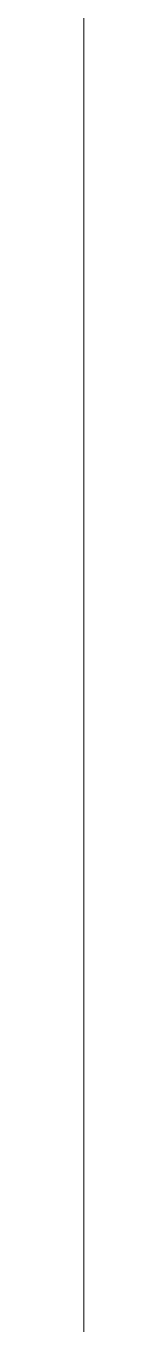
# Model space of a CAD drawing. Header units: millimetres. Extents: x 26027 to 581921, y 7230 to 233891.
# Drawn here: x 527328.40848 to 527328.40848, y 174474.99644 to 174475.00187 of the extents above; entities that cross this region are included whole.
import ezdxf

# ---------------------------------------------------------------- set-up
doc = ezdxf.new("R2010")
doc.units = ezdxf.units.MM
doc.header["$LTSCALE"] = 5
doc.layers.add('LOADING', color=163, linetype='Continuous', lineweight=5)
doc.layers.add('Medical Equipment and Furniture', color=163, linetype='Continuous', lineweight=0)

# ---------------------------------------------------------------- blocks, each defined once
blk = doc.blocks.new('GF21008-P')
at = {"layer": 'LOADING'}
for p, q in [((-0.7708786124, 0), (0.7906216453, 0)), ((0.721657538, -0.0000000001), (0.721657538, -0.0000000001)), ((0.721657538, -0.0000000001), (0.721657538, -0.0000000001)), ((0.721657538, -0.0000000001), (0.721657538, 0)), ((0.721657538, -0.0000000001), (0.721657538, 0)), ((0.721657538, -0.0000000001), (0.721657538, 0)), ((0.721657538, -0.0000000001), (0.721657538, 0)), ((0.721657538, -0.0000000001), (0.721657538, 0)), ((0.721657538, -0.0000000001), (0.721657538, 0)), ((0.721657538, -0.0000000001), (0.721657538, 0)), ((0.721657538, -0.0000000001), (0.721657538, 0)), ((0.721657538, -0.0000000001), (0.721657538, 0)), ((0.721657538, -0.0000000001), (0.721657538, 0)), ((0.721657538, -0.0000000001), (0.721657538, 0)), ((0.721657538, -0.0000000001), (0.721657538, 0)), ((0.721657538, -0.0000000001), (0.721657538, 0)), ((0.721657538, -0.0000000001), (0.721657538, 0)), ((0.721657538, -0.0000000001), (0.721657538, 0)), ((0.721657538, -0.0000000001), (0.721657538, 0)), ((0.721657538, -0.0000000001), (0.721657538, 0)), ((0.721657538, -0.0000000001), (0.721657538, 0)), ((0.721657538, -0.0000000001), (0.721657538, 0)), ((0.721657538, -0.0000000001), (0.721657538, 0)), ((0.721657538, -0.0000000001), (0.721657538, 0)), ((0.721657538, -0.0000000001), (0.721657538, -0.0000000001)), ((0.721657538, -0.0000000001), (0.721657538, -0.0000000001)), ((0.721657538, -0.0000000001), (0.721657538, -0.0000000001)), ((0.721657538, -0.0000000001), (0.721657538, -0.0000000001)), ((0.721657538, -0.0000000001), (0.721657538, -0.0000000001)), ((0.721657538, -0.0000000001), (0.721657538, -0.0000000001)), ((0.721657538, -0.0000000001), (0.721657538, -0.0000000001)), ((0.721657538, -0.0000000001), (0.721657538, -0.0000000001)), ((0.721657538, -0.0000000001), (0.721657538, -0.0000000001)), ((0.721657538, -0.0000000001), (0.721657538, -0.0000000001)), ((0.721657538, -0.0000000001), (0.721657538, -0.0000000001)), ((0.721657538, -0.0000000001), (0.721657538, -0.0000000001)), ((0.721657538, -0.0000000001), (0.721657538, -0.0000000001)), ((0.721657538, -0.0000000001), (0.721657538, -0.0000000001)), ((0.721657538, -0.0000000001), (0.721657538, -0.0000000001)), ((0.721657538, -0.0000000001), (0.721657538, -0.0000000001)), ((0.721657538, -0.0000000001), (0.721657538, -0.0000000001)), ((0.721657538, -0.0000000001), (0.721657538, -0.0000000001)), ((0.721657538, -0.0000000001), (0.721657538, -0.0000000001)), ((0.721657538, -0.0000000001), (0.721657538, -0.0000000001)), ((0.721657538, -0.0000000001), (0.721657538, -0.0000000001)), ((0.721657538, -0.0000000001), (0.721657538, -0.0000000001)), ((0.721657538, -0.0000000001), (0.721657538, -0.0000000001)), ((0.721657538, -0.0000000001), (0.721657538, -0.0000000001)), ((0.721657538, -0.0000000001), (0.721657538, -0.0000000001)), ((0.721657538, -0.0000000001), (0.721657538, -0.0000000001)), ((0.721657538, -0.0000000001), (0.721657538, -0.0000000001)), ((0.721657538, -0.0000000001), (0.721657538, -0.0000000001)), ((0.721657538, -0.0000000001), (0.721657538, -0.0000000001)), ((0.721657538, -0.0000000001), (0.721657538, -0.0000000001)), ((0.721657538, -0.0000000001), (0.721657538, -0.0000000001)), ((0.721657538, -0.0000000001), (0.721657538, -0.0000000001)), ((0.721657538, -0.0000000001), (0.721657538, -0.0000000001)), ((0.721657538, -0.0000000001), (0.721657538, -0.0000000001)), ((0.721657538, -0.0000000001), (0.721657538, -0.0000000001)), ((0.721657538, -0.0000000001), (0.721657538, -0.0000000001)), ((0.721657538, -0.0000000001), (0.721657538, -0.0000000001)), ((0.721657538, -0.0000000001), (0.721657538, -0.0000000001)), ((0.721657538, -0.0000000001), (0.721657538, -0.0000000001)), ((0.721657538, -0.0000000001), (0.721657538, -0.0000000001)), ((0.721657538, -0.0000000001), (0.721657538, -0.0000000001)), ((0.721657538, -0.0000000001), (0.721657538, -0.0000000001)), ((0.721657538, -0.0000000001), (0.721657538, -0.0000000001)), ((0.721657538, -0.0000000001), (0.721657538, -0.0000000001)), ((0.721657538, -0.0000000001), (0.721657538, -0.0000000001)), ((0.721657538, -0.0000000001), (0.721657538, -0.0000000001)), ((0.721657538, -0.0000000001), (0.721657538, -0.0000000001)), ((0.721657538, -0.0000000001), (0.721657538, -0.0000000001)), ((0.721657538, -0.0000000001), (0.721657538, -0.0000000001)), ((0.721657538, -0.0000000001), (0.721657538, -0.0000000001)), ((0.721657538, -0.0000000001), (0.721657538, -0.0000000001)), ((0.721657538, -0.0000000001), (0.721657538, -0.0000000001)), ((0.721657538, -0.0000000001), (0.721657538, -0.0000000001)), ((0.721657538, -0.0000000001), (0.721657538, -0.0000000001)), ((0.721657538, -0.0000000001), (0.721657538, -0.0000000001)), ((0.721657538, -0.0000000001), (0.721657538, -0.0000000001)), ((0.721657538, -0.0000000001), (0.721657538, -0.0000000001)), ((0.721657538, -0.0000000001), (0.721657538, -0.0000000001)), ((0.721657538, -0.0000000001), (0.721657538, -0.0000000001)), ((0.721657538, -0.0000000001), (0.721657538, -0.0000000001)), ((0.721657538, -0.0000000001), (0.721657538, -0.0000000001)), ((0.721657538, -0.0000000001), (0.721657538, -0.0000000001)), ((0.721657538, -0.0000000001), (0.721657538, -0.0000000001)), ((0.721657538, -0.0000000001), (0.721657538, -0.0000000001)), ((0.721657538, -0.0000000001), (0.721657538, -0.0000000001)), ((0.721657538, -0.0000000001), (0.721657538, -0.0000000001)), ((0.721657538, -0.0000000001), (0.721657538, -0.0000000001)), ((0.721657538, -0.0000000001), (0.721657538, -0.0000000001)), ((0.721657538, -0.0000000001), (0.721657538, -0.0000000001)), ((0.721657538, -0.0000000001), (0.721657538, -0.0000000001)), ((0.721657538, -0.0000000001), (0.721657538, -0.0000000001)), ((0.721657538, -0.0000000001), (0.721657538, -0.0000000001)), ((0.721657538, -0.0000000001), (0.721657538, -0.0000000001)), ((0.721657538, -0.0000000001), (0.721657538, -0.0000000001)), ((0.721657538, -0.0000000001), (0.721657538, -0.0000000001)), ((0.721657538, -0.0000000001), (0.721657538, -0.0000000001)), ((0.721657538, -0.0000000001), (0.721657538, -0.0000000001)), ((0.721657538, -0.0000000001), (0.721657538, -0.0000000001)), ((0.721657538, -0.0000000001), (0.721657538, -0.0000000001)), ((0.721657538, -0.0000000001), (0.721657538, -0.0000000001)), ((0.721657538, -0.0000000001), (0.721657538, -0.0000000001)), ((0.721657538, -0.0000000001), (0.721657538, -0.0000000001)), ((0.721657538, -0.0000000001), (0.721657538, -0.0000000001)), ((0.721657538, -0.0000000001), (0.721657538, -0.0000000001)), ((0.721657538, -0.0000000001), (0.721657538, -0.0000000001)), ((0.721657538, -0.0000000001), (0.721657538, -0.0000000001)), ((0.721657538, -0.0000000001), (0.721657538, -0.0000000001)), ((0.721657538, -0.0000000001), (0.721657538, -0.0000000001)), ((0.721657538, -0.0000000001), (0.721657538, -0.0000000001)), ((0.721657538, -0.0000000001), (0.721657538, -0.0000000001)), ((0.721657538, -0.0000000001), (0.721657538, -0.0000000001)), ((0.721657538, -0.0000000001), (0.721657538, -0.0000000001)), ((0.721657538, -0.0000000001), (0.721657538, -0.0000000001)), ((0.721657538, -0.0000000001), (0.721657538, -0.0000000001)), ((0.721657538, -0.0000000001), (0.721657538, -0.0000000001)), ((0.721657538, -0.0000000001), (0.721657538, -0.0000000001)), ((0.721657538, -0.0000000001), (0.721657538, -0.0000000001)), ((0.721657538, -0.0000000001), (0.721657538, -0.0000000001)), ((0.721657538, -0.0000000001), (0.721657538, -0.0000000001)), ((0.721657538, -0.0000000001), (0.721657538, -0.0000000001)), ((0.721657538, -0.0000000001), (0.721657538, -0.0000000001)), ((0.721657538, -0.0000000001), (0.721657538, -0.0000000001)), ((0.721657538, -0.0000000001), (0.721657538, -0.0000000001)), ((0.721657538, -0.0000000001), (0.721657538, -0.0000000001)), ((0.721657538, -0.0000000001), (0.721657538, -0.0000000001)), ((0.721657538, -0.0000000001), (0.721657538, -0.0000000001)), ((0.721657538, -0.0000000001), (0.721657538, -0.0000000001)), ((0.721657538, -0.0000000001), (0.721657538, -0.0000000001)), ((0.721657538, -0.0000000001), (0.721657538, -0.0000000001)), ((0.721657538, -0.0000000001), (0.721657538, -0.0000000001)), ((0.721657538, -0.0000000001), (0.721657538, -0.0000000001)), ((0.721657538, -0.0000000001), (0.721657538, -0.0000000001)), ((0.721657538, -0.0000000001), (0.721657538, -0.0000000001)), ((0.721657538, -0.0000000001), (0.721657538, -0.0000000001)), ((0.721657538, -0.0000000001), (0.721657538, -0.0000000001)), ((0.721657538, -0.0000000001), (0.721657538, -0.0000000001)), ((0.721657538, -0.0000000001), (0.721657538, -0.0000000001)), ((0.721657538, -0.0000000001), (0.721657538, -0.0000000001)), ((0.721657538, -0.0000000001), (0.721657538, -0.0000000001)), ((0.721657538, -0.0000000001), (0.721657538, -0.0000000001)), ((0.721657538, -0.0000000001), (0.721657538, -0.0000000001)), ((0.721657538, -0.0000000001), (0.721657538, -0.0000000001)), ((0.721657538, -0.0000000001), (0.721657538, -0.0000000001)), ((0.721657538, -0.0000000001), (0.721657538, -0.0000000001)), ((0.721657538, -0.0000000001), (0.721657538, -0.0000000001)), ((0.721657538, -0.0000000001), (0.721657538, -0.0000000001)), ((0.721657538, -0.0000000001), (0.721657538, -0.0000000001)), ((0.721657538, -0.0000000001), (0.721657538, -0.0000000001)), ((0.721657538, -0.0000000001), (0.721657538, -0.0000000001)), ((0.721657538, -0.0000000001), (0.721657538, -0.0000000001)), ((0.721657538, -0.0000000001), (0.721657538, -0.0000000001)), ((0.721657538, -0.0000000001), (0.721657538, -0.0000000001)), ((0.721657538, -0.0000000001), (0.721657538, -0.0000000001)), ((0.721657538, -0.0000000001), (0.721657538, -0.0000000001)), ((0.721657538, -0.0000000001), (0.721657538, -0.0000000001)), ((0.721657538, -0.0000000001), (0.721657538, -0.0000000001)), ((0.721657538, -0.0000000001), (0.721657538, -0.0000000001)), ((0.721657538, -0.0000000001), (0.721657538, -0.0000000001)), ((0.721657538, -0.0000000001), (0.721657538, -0.0000000001)), ((0.721657538, -0.0000000001), (0.721657538, -0.0000000001)), ((0.721657538, -0.0000000001), (0.721657538, -0.0000000001)), ((0.721657538, -0.0000000001), (0.721657538, -0.0000000001)), ((0.721657538, -0.0000000001), (0.721657538, -0.0000000001)), ((0.721657538, -0.0000000001), (0.721657538, -0.0000000001)), ((0.721657538, -0.0000000001), (0.721657538, -0.0000000001)), ((0.721657538, -0.0000000001), (0.721657538, -0.0000000001)), ((0.721657538, -0.0000000001), (0.721657538, -0.0000000001)), ((0.721657538, -0.0000000001), (0.721657538, -0.0000000001)), ((0.721657538, -0.0000000001), (0.721657538, -0.0000000001)), ((0.721657538, -0.0000000001), (0.721657538, -0.0000000001)), ((0.721657538, -0.0000000001), (0.721657538, -0.0000000001)), ((0.721657538, -0.0000000001), (0.721657538, -0.0000000001)), ((0.721657538, -0.0000000001), (0.721657538, -0.0000000001)), ((0.721657538, -0.0000000001), (0.721657538, -0.0000000001)), ((0.721657538, -0.0000000001), (0.721657538, -0.0000000001)), ((0.721657538, -0.0000000001), (0.721657538, -0.0000000001)), ((0.721657538, -0.0000000001), (0.721657538, -0.0000000001)), ((0.721657538, -0.0000000001), (0.721657538, -0.0000000001)), ((0.721657538, -0.0000000001), (0.721657538, -0.0000000001)), ((0.721657538, -0.0000000001), (0.721657538, -0.0000000001)), ((0.721657538, -0.0000000001), (0.721657538, -0.0000000001)), ((0.721657538, -0.0000000001), (0.721657538, -0.0000000001)), ((0.721657538, -0.0000000001), (0.721657538, -0.0000000001)), ((0.721657538, -0.0000000001), (0.721657538, -0.0000000001)), ((0.721657538, -0.0000000001), (0.721657538, -0.0000000001)), ((0.721657538, -0.0000000001), (0.721657538, -0.0000000001)), ((0.721657538, -0.0000000001), (0.721657538, -0.0000000001)), ((0.721657538, -0.0000000001), (0.721657538, -0.0000000001)), ((0.721657538, -0.0000000001), (0.721657538, -0.0000000001)), ((0.721657538, -0.0000000001), (0.721657538, -0.0000000001)), ((0.721657538, -0.0000000001), (0.721657538, -0.0000000001)), ((0.721657538, -0.0000000001), (0.721657538, -0.0000000001)), ((0.721657538, -0.0000000001), (0.721657538, -0.0000000001)), ((0.721657538, -0.0000000001), (0.721657538, -0.0000000001)), ((0.721657538, -0.0000000001), (0.721657538, -0.0000000001)), ((0.721657538, -0.0000000001), (0.721657538, -0.0000000001)), ((0.721657538, -0.0000000001), (0.721657538, -0.0000000001)), ((0.721657538, -0.0000000001), (0.721657538, -0.0000000001)), ((0.721657538, -0.0000000001), (0.721657538, -0.0000000001)), ((0.721657538, -0.0000000001), (0.721657538, -0.0000000001)), ((0.721657538, -0.0000000001), (0.721657538, -0.0000000001)), ((0.721657538, -0.0000000001), (0.721657538, -0.0000000001)), ((0.721657538, -0.0000000001), (0.721657538, -0.0000000001)), ((0.721657538, -0.0000000001), (0.721657538, -0.0000000001)), ((0.721657538, -0.0000000001), (0.721657538, -0.0000000001)), ((0.721657538, -0.0000000001), (0.721657538, -0.0000000001)), ((0.721657538, -0.0000000001), (0.721657538, -0.0000000001)), ((0.721657538, -0.0000000001), (0.721657538, -0.0000000001)), ((0.721657538, -0.0000000001), (0.721657538, -0.0000000001)), ((0.721657538, -0.0000000001), (0.721657538, -0.0000000001)), ((0.721657538, -0.0000000001), (0.721657538, -0.0000000001)), ((0.721657538, -0.0000000001), (0.721657538, -0.0000000001)), ((0.721657538, -0.0000000001), (0.721657538, -0.0000000001)), ((0.721657538, -0.0000000001), (0.721657538, -0.0000000001)), ((0.721657538, -0.0000000001), (0.721657538, -0.0000000001)), ((0.721657538, -0.0000000001), (0.721657538, -0.0000000001)), ((0.721657538, -0.0000000001), (0.721657538, -0.0000000001)), ((0.721657538, -0.0000000001), (0.721657538, -0.0000000001)), ((0.721657538, -0.0000000001), (0.721657538, -0.0000000001)), ((0.721657538, -0.0000000001), (0.721657538, -0.0000000001)), ((0.721657538, -0.0000000001), (0.721657538, -0.0000000001)), ((0.721657538, -0.0000000001), (0.721657538, -0.0000000001)), ((0.721657538, -0.0000000001), (0.721657538, -0.0000000001)), ((0.721657538, -0.0000000001), (0.721657538, -0.0000000001)), ((0.721657538, -0.0000000001), (0.721657538, -0.0000000001)), ((0.721657538, -0.0000000001), (0.721657538, -0.0000000001)), ((0.721657538, -0.0000000001), (0.721657538, -0.0000000001)), ((0.721657538, -0.0000000001), (0.721657538, -0.0000000001)), ((0.721657538, -0.0000000001), (0.721657538, -0.0000000001)), ((0.721657538, -0.0000000001), (0.721657538, -0.0000000001)), ((0.721657538, -0.0000000001), (0.721657538, -0.0000000001)), ((0.721657538, -0.0000000001), (0.721657538, -0.0000000001)), ((0.721657538, -0.0000000001), (0.721657538, -0.0000000001)), ((0.721657538, -0.0000000001), (0.721657538, -0.0000000001)), ((0.721657538, -0.0000000001), (0.721657538, -0.0000000001)), ((0.721657538, -0.0000000001), (0.721657538, -0.0000000001)), ((0.721657538, -0.0000000001), (0.721657538, -0.0000000001)), ((0.721657538, -0.0000000001), (0.721657538, -0.0000000001)), ((0.721657538, -0.0000000001), (0.721657538, -0.0000000001)), ((0.721657538, -0.0000000001), (0.721657538, -0.0000000001)), ((0.721657538, -0.0000000001), (0.721657538, -0.0000000001)), ((0.721657538, -0.0000000001), (0.721657538, -0.0000000001)), ((0.721657538, -0.0000000001), (0.721657538, -0.0000000001)), ((0.721657538, -0.0000000001), (0.721657538, -0.0000000001)), ((0.721657538, -0.0000000001), (0.721657538, -0.0000000001)), ((0.721657538, -0.0000000001), (0.721657538, -0.0000000001)), ((0.721657538, -0.0000000001), (0.721657538, -0.0000000001)), ((0.721657538, -0.0000000001), (0.721657538, -0.0000000001)), ((0.721657538, -0.0000000001), (0.721657538, -0.0000000001)), ((0.721657538, -0.0000000001), (0.721657538, -0.0000000001)), ((0.721657538, -0.0000000001), (0.721657538, -0.0000000001)), ((0.721657538, -0.0000000001), (0.721657538, -0.0000000001)), ((0.721657538, -0.0000000001), (0.721657538, -0.0000000001)), ((0.721657538, -0.0000000001), (0.721657538, -0.0000000001)), ((0.721657538, -0.0000000001), (0.721657538, -0.0000000001)), ((0.721657538, -0.0000000001), (0.721657538, -0.0000000001)), ((0.721657538, -0.0000000001), (0.721657538, -0.0000000001)), ((0.721657538, -0.0000000001), (0.721657538, -0.0000000001)), ((0.721657538, -0.0000000001), (0.721657538, -0.0000000001)), ((0.721657538, -0.0000000001), (0.721657538, -0.0000000001)), ((0.721657538, -0.0000000001), (0.721657538, -0.0000000001)), ((0.721657538, -0.0000000001), (0.721657538, -0.0000000001)), ((0.721657538, -0.0000000001), (0.721657538, -0.0000000001)), ((0.721657538, -0.0000000001), (0.721657538, -0.0000000001)), ((0.721657538, -0.0000000001), (0.721657538, -0.0000000001)), ((0.721657538, -0.0000000001), (0.721657538, -0.0000000001)), ((0.721657538, -0.0000000001), (0.721657538, -0.0000000001)), ((0.721657538, -0.0000000001), (0.721657538, -0.0000000001)), ((0.721657538, -0.0000000001), (0.721657538, -0.0000000001)), ((0.721657538, -0.0000000001), (0.721657538, -0.0000000001)), ((0.721657538, -0.0000000001), (0.721657538, -0.0000000001)), ((0.721657538, -0.0000000001), (0.721657538, -0.0000000001)), ((0.721657538, -0.0000000001), (0.721657538, -0.0000000001)), ((0.721657538, -0.0000000001), (0.721657538, -0.0000000001)), ((0.721657538, -0.0000000001), (0.721657538, -0.0000000001)), ((0.721657538, -0.0000000001), (0.721657538, -0.0000000001)), ((0.721657538, -0.0000000001), (0.721657538, -0.0000000001)), ((0.721657538, -0.0000000001), (0.721657538, -0.0000000001)), ((0.721657538, -0.0000000001), (0.721657538, -0.0000000001)), ((0.721657538, -0.0000000001), (0.721657538, -0.0000000001)), ((0.721657538, -0.0000000001), (0.721657538, -0.0000000001)), ((0.721657538, -0.0000000001), (0.721657538, -0.0000000001)), ((0.721657538, -0.0000000001), (0.721657538, -0.0000000001)), ((0.721657538, -0.0000000001), (0.721657538, -0.0000000001)), ((0.721657538, -0.0000000001), (0.721657538, -0.0000000001)), ((0.721657538, -0.0000000001), (0.721657538, -0.0000000001)), ((0.721657538, -0.0000000001), (0.721657538, -0.0000000001)), ((0.721657538, -0.0000000001), (0.721657538, -0.0000000001)), ((0.721657538, -0.0000000001), (0.721657538, -0.0000000001)), ((0.721657538, -0.0000000001), (0.721657538, -0.0000000001)), ((0.721657538, -0.0000000001), (0.721657538, -0.0000000001)), ((0.721657538, -0.0000000001), (0.721657538, -0.0000000001)), ((0.721657538, -0.0000000001), (0.721657538, -0.0000000001)), ((0.721657538, -0.0000000001), (0.721657538, -0.0000000001)), ((0.721657538, -0.0000000001), (0.721657538, -0.0000000001)), ((0.721657538, -0.0000000001), (0.721657538, -0.0000000001)), ((0.721657538, -0.0000000001), (0.721657538, -0.0000000001)), ((0.721657538, -0.0000000001), (0.721657538, -0.0000000001)), ((0.721657538, -0.0000000001), (0.721657538, -0.0000000001)), ((0.721657538, -0.0000000001), (0.721657538, -0.0000000001)), ((0.721657538, -0.0000000001), (0.721657538, -0.0000000001)), ((0.721657538, -0.0000000001), (0.721657538, -0.0000000001)), ((0.721657538, -0.0000000001), (0.721657538, -0.0000000001)), ((0.721657538, -0.0000000001), (0.721657538, -0.0000000001)), ((0.721657538, -0.0000000001), (0.721657538, -0.0000000001)), ((0.721657538, -0.0000000001), (0.721657538, -0.0000000001)), ((0.721657538, -0.0000000001), (0.721657538, -0.0000000001)), ((0.721657538, -0.0000000001), (0.721657538, -0.0000000001)), ((0.721657538, -0.0000000001), (0.721657538, -0.0000000001)), ((0.721657538, -0.0000000001), (0.721657538, -0.0000000001)), ((0.721657538, -0.0000000001), (0.721657538, -0.0000000001)), ((0.721657538, -0.0000000001), (0.721657538, -0.0000000001)), ((0.721657538, -0.0000000001), (0.721657538, -0.0000000001)), ((0.721657538, -0.0000000001), (0.721657538, -0.0000000001)), ((0.721657538, -0.0000000001), (0.721657538, -0.0000000001)), ((0.721657538, -0.0000000001), (0.721657538, -0.0000000001)), ((0.721657538, -0.0000000001), (0.721657538, -0.0000000001)), ((0.721657538, -0.0000000001), (0.721657538, -0.0000000001)), ((0.721657538, -0.0000000001), (0.721657538, -0.0000000001)), ((0.721657538, -0.0000000001), (0.721657538, -0.0000000001)), ((0.721657538, -0.0000000001), (0.721657538, -0.0000000001)), ((0.721657538, -0.0000000001), (0.721657538, -0.0000000001)), ((0.721657538, -0.0000000001), (0.721657538, -0.0000000001)), ((0.721657538, -0.0000000001), (0.721657538, -0.0000000001)), ((0.721657538, -0.0000000001), (0.721657538, -0.0000000001)), ((0.721657538, -0.0000000001), (0.721657538, -0.0000000001)), ((0.721657538, -0.0000000001), (0.721657538, -0.0000000001)), ((0.721657538, -0.0000000001), (0.721657538, -0.0000000001)), ((0.721657538, -0.0000000001), (0.721657538, -0.0000000001)), ((0.721657538, -0.0000000001), (0.721657538, -0.0000000001)), ((0.721657538, -0.0000000001), (0.721657538, -0.0000000001)), ((0.721657538, -0.0000000001), (0.721657538, -0.0000000001)), ((0.721657538, -0.0000000001), (0.721657538, -0.0000000001)), ((0.721657538, -0.0000000001), (0.721657538, -0.0000000001)), ((0.721657538, -0.0000000001), (0.721657538, -0.0000000001)), ((0.721657538, -0.0000000001), (0.721657538, -0.0000000001)), ((0.721657538, -0.0000000001), (0.721657538, -0.0000000001)), ((0.721657538, -0.0000000001), (0.721657538, -0.0000000001)), ((0.721657538, -0.0000000001), (0.721657538, -0.0000000001)), ((0.721657538, -0.0000000001), (0.721657538, -0.0000000001)), ((0.721657538, -0.0000000001), (0.721657538, -0.0000000001)), ((0.721657538, -0.0000000001), (0.721657538, -0.0000000001)), ((0.721657538, -0.0000000001), (0.721657538, -0.0000000001)), ((0.721657538, -0.0000000001), (0.721657538, -0.0000000001)), ((0.721657538, -0.0000000001), (0.721657538, -0.0000000001)), ((0.721657538, -0.0000000001), (0.721657538, -0.0000000001)), ((0.721657538, -0.0000000001), (0.721657538, -0.0000000001)), ((0.721657538, -0.0000000001), (0.721657538, -0.0000000001)), ((0.721657538, -0.0000000001), (0.721657538, -0.0000000001)), ((0.721657538, -0.0000000001), (0.721657538, -0.0000000001)), ((0.721657538, -0.0000000001), (0.721657538, -0.0000000001)), ((0.721657538, -0.0000000001), (0.721657538, -0.0000000001)), ((0.721657538, -0.0000000001), (0.721657538, -0.0000000001)), ((0.721657538, -0.0000000001), (0.721657538, -0.0000000001)), ((0.721657538, -0.0000000001), (0.721657538, -0.0000000001)), ((0.721657538, -0.0000000001), (0.721657538, -0.0000000001)), ((0.721657538, -0.0000000001), (0.721657538, -0.0000000001)), ((0.721657538, -0.0000000001), (0.721657538, -0.0000000001)), ((0.721657538, -0.0000000001), (0.721657538, -0.0000000001)), ((0.721657538, -0.0000000001), (0.721657538, -0.0000000001)), ((0.721657538, -0.0000000001), (0.721657538, -0.0000000001)), ((0.721657538, -0.0000000001), (0.721657538, -0.0000000001)), ((0.721657538, -0.0000000001), (0.721657538, -0.0000000001)), ((0.721657538, -0.0000000001), (0.721657538, -0.0000000001)), ((0.721657538, -0.0000000001), (0.721657538, -0.0000000001)), ((0.721657538, -0.0000000001), (0.721657538, -0.0000000001)), ((0.721657538, -0.0000000001), (0.721657538, -0.0000000001)), ((0.721657538, -0.0000000001), (0.721657538, -0.0000000001)), ((0.721657538, -0.0000000001), (0.721657538, -0.0000000001)), ((0.721657538, -0.0000000001), (0.721657538, -0.0000000001)), ((0.721657538, -0.0000000001), (0.721657538, -0.0000000001)), ((0.721657538, -0.0000000001), (0.721657538, -0.0000000001)), ((0.721657538, -0.0000000001), (0.721657538, -0.0000000001)), ((0.721657538, -0.0000000001), (0.721657538, -0.0000000001)), ((0.721657538, -0.0000000001), (0.721657538, -0.0000000001)), ((0.721657538, -0.0000000001), (0.721657538, -0.0000000001)), ((0.721657538, -0.0000000001), (0.721657538, -0.0000000001)), ((0.721657538, -0.0000000001), (0.721657538, -0.0000000001)), ((0.721657538, -0.0000000001), (0.721657538, -0.0000000001)), ((0.721657538, -0.0000000001), (0.721657538, -0.0000000001)), ((0.721657538, -0.0000000001), (0.721657538, -0.0000000001)), ((0.721657538, -0.0000000001), (0.721657538, -0.0000000001)), ((0.721657538, -0.0000000001), (0.721657538, -0.0000000001)), ((0.721657538, -0.0000000001), (0.721657538, -0.0000000001)), ((0.721657538, -0.0000000001), (0.721657538, -0.0000000001)), ((0.721657538, -0.0000000001), (0.721657538, -0.0000000001)), ((0.721657538, -0.0000000001), (0.721657538, -0.0000000001)), ((0.721657538, -0.0000000001), (0.721657538, -0.0000000001)), ((0.721657538, -0.0000000001), (0.721657538, -0.0000000001)), ((0.721657538, -0.0000000001), (0.721657538, -0.0000000001)), ((0.721657538, -0.0000000001), (0.721657538, -0.0000000001)), ((0.721657538, -0.0000000001), (0.721657538, -0.0000000001)), ((0.721657538, -0.0000000001), (0.721657538, -0.0000000001)), ((0.721657538, -0.0000000001), (0.721657538, -0.0000000001)), ((0.721657538, -0.0000000001), (0.721657538, -0.0000000001)), ((0.721657538, -0.0000000001), (0.721657538, -0.0000000001)), ((0.721657538, -0.0000000001), (0.721657538, -0.0000000001)), ((0.721657538, -0.0000000001), (0.721657538, -0.0000000001)), ((0.721657538, -0.0000000001), (0.721657538, -0.0000000001)), ((0.721657538, -0.0000000001), (0.721657538, -0.0000000001)), ((0.721657538, -0.0000000001), (0.721657538, -0.0000000001)), ((0.721657538, -0.0000000001), (0.721657538, -0.0000000001)), ((0.721657538, -0.0000000001), (0.721657538, -0.0000000001)), ((0.721657538, -0.0000000001), (0.721657538, -0.0000000001)), ((0.721657538, -0.0000000001), (0.721657538, -0.0000000001)), ((0.721657538, -0.0000000001), (0.721657538, -0.0000000001)), ((0.721657538, -0.0000000001), (0.721657538, -0.0000000001)), ((0.721657538, -0.0000000001), (0.721657538, -0.0000000001)), ((0.721657538, -0.0000000001), (0.721657538, -0.0000000001)), ((0.721657538, -0.0000000001), (0.721657538, -0.0000000001)), ((0.721657538, -0.0000000001), (0.721657538, -0.0000000001)), ((0.721657538, -0.0000000001), (0.721657538, -0.0000000001)), ((0.721657538, -0.0000000001), (0.721657538, -0.0000000001)), ((0.721657538, -0.0000000001), (0.721657538, -0.0000000001)), ((0.721657538, -0.0000000001), (0.721657538, -0.0000000001)), ((0.721657538, -0.0000000001), (0.721657538, -0.0000000001)), ((0.721657538, -0.0000000001), (0.721657538, -0.0000000001)), ((0.721657538, -0.0000000001), (0.721657538, -0.0000000001)), ((0.721657538, -0.0000000001), (0.721657538, -0.0000000001)), ((0.721657538, -0.0000000001), (0.721657538, -0.0000000001)), ((0.721657538, -0.0000000001), (0.721657538, -0.0000000001)), ((0.721657538, -0.0000000001), (0.721657538, -0.0000000001)), ((0.721657538, -0.0000000001), (0.721657538, -0.0000000001)), ((0.721657538, -0.0000000001), (0.721657538, -0.0000000001)), ((0.721657538, -0.0000000001), (0.721657538, -0.0000000001)), ((0.721657538, -0.0000000001), (0.721657538, -0.0000000001)), ((0.721657538, -0.0000000001), (0.721657538, -0.0000000001)), ((0.721657538, -0.0000000001), (0.721657538, -0.0000000001)), ((0.721657538, -0.0000000001), (0.721657538, -0.0000000001)), ((0.721657538, -0.0000000001), (0.721657538, -0.0000000001)), ((0.721657538, -0.0000000001), (0.721657538, -0.0000000001)), ((0.721657538, -0.0000000001), (0.721657538, -0.0000000001)), ((0.721657538, -0.0000000001), (0.721657538, -0.0000000001)), ((0.721657538, -0.0000000001), (0.721657538, -0.0000000001)), ((0.721657538, -0.0000000001), (0.721657538, -0.0000000001)), ((0.721657538, -0.0000000001), (0.721657538, -0.0000000001)), ((0.721657538, -0.0000000001), (0.721657538, -0.0000000001)), ((0.721657538, -0.0000000001), (0.721657538, -0.0000000001)), ((0.721657538, -0.0000000001), (0.721657538, -0.0000000001)), ((0.721657538, -0.0000000001), (0.721657538, -0.0000000001)), ((0.721657538, -0.0000000001), (0.721657538, -0.0000000001)), ((0.721657538, -0.0000000001), (0.721657538, -0.0000000001)), ((0.721657538, -0.0000000001), (0.721657538, -0.0000000001)), ((0.721657538, -0.0000000001), (0.721657538, -0.0000000001)), ((0.721657538, -0.0000000001), (0.721657538, -0.0000000001)), ((0.721657538, -0.0000000001), (0.721657538, -0.0000000001)), ((0.721657538, -0.0000000001), (0.721657538, -0.0000000001)), ((0.721657538, -0.0000000001), (0.721657538, -0.0000000001)), ((0.721657538, -0.0000000001), (0.721657538, -0.0000000001)), ((0.721657538, -0.0000000001), (0.721657538, -0.0000000001)), ((0.721657538, -0.0000000001), (0.721657538, -0.0000000001)), ((0.721657538, -0.0000000001), (0.721657538, -0.0000000001)), ((0.721657538, -0.0000000001), (0.721657538, -0.0000000001)), ((0.721657538, -0.0000000001), (0.721657538, -0.0000000001)), ((0.721657538, -0.0000000001), (0.721657538, -0.0000000001)), ((0.721657538, -0.0000000001), (0.721657538, -0.0000000001)), ((0.721657538, -0.0000000001), (0.721657538, -0.0000000001)), ((0.721657538, -0.0000000001), (0.721657538, -0.0000000001)), ((0.721657538, -0.0000000001), (0.721657538, -0.0000000001)), ((0.721657538, -0.0000000001), (0.721657538, -0.0000000001)), ((0.721657538, -0.0000000001), (0.721657538, -0.0000000001)), ((0.721657538, -0.0000000001), (0.721657538, -0.0000000001)), ((0.721657538, -0.0000000001), (0.721657538, -0.0000000001)), ((0.721657538, -0.0000000001), (0.721657538, -0.0000000001)), ((0.721657538, -0.0000000001), (0.721657538, -0.0000000001)), ((0.721657538, -0.0000000001), (0.721657538, -0.0000000001)), ((0.721657538, -0.0000000001), (0.721657538, -0.0000000001)), ((0.721657538, -0.0000000001), (0.721657538, -0.0000000001)), ((0.721657538, -0.0000000001), (0.721657538, -0.0000000001)), ((0.721657538, -0.0000000001), (0.721657538, -0.0000000001)), ((0.721657538, -0.0000000001), (0.721657538, -0.0000000001)), ((0.721657538, -0.0000000001), (0.721657538, -0.0000000001)), ((0.721657538, -0.0000000001), (0.721657538, -0.0000000001)), ((0.721657538, -0.0000000001), (0.721657538, -0.0000000001)), ((0.721657538, -0.0000000001), (0.721657538, -0.0000000001)), ((0.721657538, -0.0000000001), (0.721657538, -0.0000000001)), ((0.721657538, -0.0000000001), (0.721657538, -0.0000000001)), ((0.721657538, -0.0000000001), (0.721657538, -0.0000000001)), ((0.721657538, -0.0000000001), (0.721657538, -0.0000000001)), ((0.721657538, -0.0000000001), (0.721657538, -0.0000000001)), ((0.721657538, -0.0000000001), (0.721657538, -0.0000000001)), ((0.721657538, -0.0000000001), (0.721657538, -0.0000000001)), ((0.721657538, -0.0000000001), (0.721657538, -0.0000000001)), ((0.721657538, -0.0000000001), (0.721657538, -0.0000000001)), ((0.721657538, -0.0000000001), (0.721657538, -0.0000000001)), ((0.721657538, -0.0000000001), (0.721657538, -0.0000000001)), ((0.721657538, -0.0000000001), (0.721657538, -0.0000000001)), ((0.721657538, -0.0000000001), (0.721657538, -0.0000000001)), ((0.721657538, -0.0000000001), (0.721657538, -0.0000000001)), ((0.721657538, -0.0000000001), (0.721657538, -0.0000000001)), ((0.721657538, -0.0000000001), (0.721657538, -0.0000000001)), ((0.721657538, -0.0000000001), (0.721657538, -0.0000000001)), ((0.721657538, -0.0000000001), (0.721657538, -0.0000000001)), ((0.721657538, -0.0000000001), (0.721657538, -0.0000000001)), ((0.721657538, -0.0000000001), (0.721657538, -0.0000000001)), ((0.721657538, -0.0000000001), (0.721657538, -0.0000000001)), ((0.721657538, -0.0000000001), (0.721657538, -0.0000000001)), ((0.721657538, -0.0000000001), (0.721657538, -0.0000000001)), ((0.721657538, -0.0000000001), (0.721657538, -0.0000000001)), ((0.721657538, -0.0000000001), (0.721657538, -0.0000000001)), ((0.721657538, -0.0000000001), (0.721657538, -0.0000000001)), ((0.721657538, -0.0000000001), (0.721657538, -0.0000000001)), ((0.721657538, -0.0000000001), (0.721657538, -0.0000000001)), ((0.721657538, -0.0000000001), (0.721657538, -0.0000000001)), ((0.721657538, -0.0000000001), (0.721657538, -0.0000000001)), ((0.721657538, -0.0000000001), (0.721657538, -0.0000000001)), ((0.721657538, -0.0000000001), (0.721657538, -0.0000000001)), ((0.721657538, -0.0000000001), (0.721657538, -0.0000000001)), ((0.721657538, -0.0000000001), (0.721657538, -0.0000000001)), ((0.721657538, -0.0000000001), (0.721657538, -0.0000000001)), ((0.721657538, -0.0000000001), (0.721657538, -0.0000000001)), ((0.721657538, -0.0000000001), (0.721657538, -0.0000000001)), ((0.721657538, -0.0000000001), (0.721657538, -0.0000000001)), ((0.721657538, -0.0000000001), (0.721657538, -0.0000000001)), ((0.721657538, -0.0000000001), (0.721657538, -0.0000000001)), ((0.721657538, -0.0000000001), (0.721657538, -0.0000000001)), ((0.721657538, -0.0000000001), (0.721657538, -0.0000000001)), ((0.721657538, -0.0000000001), (0.721657538, -0.0000000001)), ((0.721657538, -0.0000000001), (0.721657538, -0.0000000001)), ((0.721657538, -0.0000000001), (0.721657538, -0.0000000001)), ((0.721657538, -0.0000000001), (0.721657538, -0.0000000001)), ((0.721657538, -0.0000000001), (0.721657538, -0.0000000001)), ((0.721657538, -0.0000000001), (0.721657538, -0.0000000001)), ((0.721657538, -0.0000000001), (0.721657538, -0.0000000001)), ((0.721657538, -0.0000000001), (0.721657538, -0.0000000001)), ((0.721657538, -0.0000000001), (0.721657538, -0.0000000001)), ((0.721657538, -0.0000000001), (0.721657538, -0.0000000001)), ((0.721657538, -0.0000000001), (0.721657538, -0.0000000001)), ((0.721657538, -0.0000000001), (0.721657538, -0.0000000001)), ((0.721657538, -0.0000000001), (0.721657538, -0.0000000001)), ((0.721657538, -0.0000000001), (0.721657538, -0.0000000001)), ((0.721657538, -0.0000000001), (0.721657538, -0.0000000001)), ((0.721657538, -0.0000000001), (0.721657538, -0.0000000001)), ((0.721657538, -0.0000000001), (0.721657538, -0.0000000001)), ((0.721657538, -0.0000000001), (0.721657538, -0.0000000001)), ((0.721657538, -0.0000000001), (0.721657538, -0.0000000001)), ((0.721657538, -0.0000000001), (0.721657538, -0.0000000001)), ((0.721657538, -0.0000000001), (0.721657538, -0.0000000001)), ((0.721657538, -0.0000000001), (0.721657538, -0.0000000001)), ((0.721657538, -0.0000000001), (0.721657538, -0.0000000001)), ((0.721657538, -0.0000000001), (0.721657538, -0.0000000001)), ((0.721657538, -0.0000000001), (0.721657538, -0.0000000001)), ((0.721657538, -0.0000000001), (0.721657538, -0.0000000001)), ((0.721657538, -0.0000000001), (0.721657538, -0.0000000001)), ((0.721657538, -0.0000000001), (0.721657538, -0.0000000001)), ((0.721657538, -0.0000000001), (0.721657538, -0.0000000001)), ((0.721657538, -0.0000000001), (0.721657538, -0.0000000001)), ((0.721657538, -0.0000000001), (0.721657538, -0.0000000001)), ((0.721657538, -0.0000000001), (0.721657538, -0.0000000001)), ((0.721657538, -0.0000000001), (0.721657538, -0.0000000001)), ((0.721657538, -0.0000000001), (0.721657538, -0.0000000001)), ((0.721657538, -0.0000000001), (0.721657538, -0.0000000001)), ((0.721657538, -0.0000000001), (0.721657538, -0.0000000001)), ((0.721657538, -0.0000000001), (0.721657538, -0.0000000001)), ((0.721657538, -0.0000000001), (0.721657538, -0.0000000001)), ((0.721657538, -0.0000000001), (0.721657538, -0.0000000001)), ((0.721657538, -0.0000000001), (0.721657538, -0.0000000001)), ((0.721657538, -0.0000000001), (0.721657538, -0.0000000001)), ((0.721657538, -0.0000000001), (0.721657538, -0.0000000001)), ((0.721657538, -0.0000000001), (0.721657538, -0.0000000001)), ((0.721657538, -0.0000000001), (0.721657538, -0.0000000001)), ((0.721657538, -0.0000000001), (0.721657538, -0.0000000001)), ((0.721657538, -0.0000000001), (0.721657538, -0.0000000001)), ((0.721657538, -0.0000000001), (0.721657538, -0.0000000001)), ((0.721657538, -0.0000000001), (0.721657538, -0.0000000001)), ((0.721657538, -0.0000000001), (0.721657538, -0.0000000001)), ((0.721657538, -0.0000000001), (0.721657538, -0.0000000001)), ((0.721657538, -0.0000000001), (0.721657538, -0.0000000001)), ((0.721657538, -0.0000000001), (0.721657538, -0.0000000001)), ((0.721657538, -0.0000000001), (0.721657538, -0.0000000001)), ((0.721657538, -0.0000000001), (0.721657538, -0.0000000001)), ((0.721657538, -0.0000000001), (0.721657538, -0.0000000001)), ((0.721657538, -0.0000000001), (0.721657538, -0.0000000001)), ((0.721657538, -0.0000000001), (0.721657538, -0.0000000001)), ((0.721657538, -0.0000000001), (0.721657538, -0.0000000001)), ((0.721657538, -0.0000000001), (0.721657538, -0.0000000001)), ((0.721657538, -0.0000000001), (0.721657538, -0.0000000001)), ((0.721657538, -0.0000000001), (0.721657538, -0.0000000001)), ((0.721657538, -0.0000000001), (0.721657538, -0.0000000001)), ((0.721657538, -0.0000000001), (0.721657538, -0.0000000001)), ((0.721657538, -0.0000000001), (0.721657538, -0.0000000001)), ((0.721657538, -0.0000000001), (0.721657538, -0.0000000001)), ((0.721657538, -0.0000000001), (0.721657538, -0.0000000001)), ((0.721657538, -0.0000000001), (0.721657538, -0.0000000001)), ((0.721657538, -0.0000000001), (0.721657538, -0.0000000001)), ((0.721657538, -0.0000000001), (0.721657538, -0.0000000001)), ((0.721657538, -0.0000000001), (0.721657538, -0.0000000001)), ((0.721657538, -0.0000000001), (0.721657538, -0.0000000001)), ((0.721657538, -0.0000000001), (0.721657538, -0.0000000001)), ((0.721657538, -0.0000000001), (0.721657538, -0.0000000001)), ((0.721657538, -0.0000000001), (0.721657538, -0.0000000001)), ((0.721657538, -0.0000000001), (0.721657538, -0.0000000001)), ((0.721657538, -0.0000000001), (0.721657538, -0.0000000001)), ((0.721657538, -0.0000000001), (0.721657538, -0.0000000001)), ((0.721657538, -0.0000000001), (0.721657538, -0.0000000001)), ((0.721657538, -0.0000000001), (0.721657538, -0.0000000001)), ((0.721657538, -0.0000000001), (0.721657538, -0.0000000001)), ((0.721657538, -0.0000000001), (0.721657538, -0.0000000001)), ((0.721657538, -0.0000000001), (0.721657538, -0.0000000001)), ((0.721657538, -0.0000000001), (0.721657538, -0.0000000001)), ((0.721657538, -0.0000000001), (0.721657538, -0.0000000001)), ((0.721657538, -0.0000000001), (0.721657538, -0.0000000001)), ((0.721657538, -0.0000000001), (0.721657538, -0.0000000001)), ((0.721657538, -0.0000000001), (0.721657538, -0.0000000001)), ((0.721657538, -0.0000000001), (0.721657538, -0.0000000001)), ((0.721657538, -0.0000000001), (0.721657538, -0.0000000001)), ((0.721657538, -0.0000000001), (0.721657538, -0.0000000001)), ((0.721657538, -0.0000000001), (0.721657538, -0.0000000001)), ((0.721657538, -0.0000000001), (0.721657538, -0.0000000001)), ((0.721657538, -0.0000000001), (0.721657538, -0.0000000001)), ((0.721657538, -0.0000000001), (0.721657538, -0.0000000001)), ((0.721657538, -0.0000000001), (0.721657538, -0.0000000001)), ((0.721657538, -0.0000000001), (0.721657538, -0.0000000001)), ((0.721657538, -0.0000000001), (0.721657538, -0.0000000001)), ((0.721657538, -0.0000000001), (0.721657538, -0.0000000001)), ((0.721657538, -0.0000000001), (0.721657538, -0.0000000001)), ((0.721657538, -0.0000000001), (0.721657538, -0.0000000001)), ((0.721657538, -0.0000000001), (0.721657538, -0.0000000001)), ((0.721657538, -0.0000000001), (0.721657538, -0.0000000001)), ((0.721657538, -0.0000000001), (0.721657538, -0.0000000001)), ((0.721657538, -0.0000000001), (0.721657538, -0.0000000001)), ((0.721657538, -0.0000000001), (0.721657538, -0.0000000001)), ((0.721657538, -0.0000000001), (0.721657538, -0.0000000001)), ((0.721657538, -0.0000000001), (0.721657538, -0.0000000001)), ((0.721657538, -0.0000000001), (0.721657538, -0.0000000001)), ((0.721657538, -0.0000000001), (0.721657538, -0.0000000001)), ((0.721657538, -0.0000000001), (0.721657538, -0.0000000001)), ((0.721657538, -0.0000000001), (0.721657538, -0.0000000001)), ((0.721657538, -0.0000000001), (0.721657538, -0.0000000001)), ((0.721657538, -0.0000000001), (0.721657538, -0.0000000001)), ((0.721657538, -0.0000000001), (0.721657538, -0.0000000001)), ((0.721657538, -0.0000000001), (0.721657538, -0.0000000001)), ((0.721657538, -0.0000000001), (0.721657538, -0.0000000001)), ((0.721657538, -0.0000000001), (0.721657538, -0.0000000001)), ((0.721657538, -0.0000000001), (0.721657538, -0.0000000001)), ((0.721657538, -0.0000000001), (0.721657538, -0.0000000001)), ((0.721657538, -0.0000000001), (0.721657538, -0.0000000001)), ((0.721657538, -0.0000000001), (0.721657538, -0.0000000001)), ((0.721657538, -0.0000000001), (0.721657538, -0.0000000001)), ((0.721657538, -0.0000000001), (0.721657538, -0.0000000001)), ((0.721657538, -0.0000000001), (0.721657538, -0.0000000001)), ((0.721657538, -0.0000000001), (0.721657538, -0.0000000001)), ((0.721657538, -0.0000000001), (0.721657538, -0.0000000001)), ((0.721657538, -0.0000000001), (0.721657538, -0.0000000001)), ((0.721657538, -0.0000000001), (0.721657538, -0.0000000001)), ((0.721657538, -0.0000000001), (0.721657538, -0.0000000001)), ((0.721657538, -0.0000000001), (0.721657538, -0.0000000001)), ((0.721657538, -0.0000000001), (0.721657538, -0.0000000001)), ((0.721657538, -0.0000000001), (0.721657538, -0.0000000001)), ((0.721657538, -0.0000000001), (0.721657538, -0.0000000001)), ((0.721657538, -0.0000000001), (0.721657538, -0.0000000001)), ((0.721657538, -0.0000000001), (0.721657538, -0.0000000001)), ((0.721657538, -0.0000000001), (0.721657538, -0.0000000001)), ((0.721657538, -0.0000000001), (0.721657538, -0.0000000001)), ((0.721657538, -0.0000000001), (0.721657538, -0.0000000001)), ((0.721657538, -0.0000000001), (0.721657538, -0.0000000001)), ((0.721657538, -0.0000000001), (0.721657538, -0.0000000001)), ((0.721657538, -0.0000000001), (0.721657538, -0.0000000001)), ((0.721657538, -0.0000000001), (0.721657538, -0.0000000001)), ((0.721657538, -0.0000000001), (0.721657538, -0.0000000001)), ((0.721657538, -0.0000000001), (0.721657538, -0.0000000001)), ((0.721657538, -0.0000000001), (0.721657538, -0.0000000001)), ((0.721657538, -0.0000000001), (0.721657538, -0.0000000001)), ((0.721657538, -0.0000000001), (0.721657538, -0.0000000001)), ((0.721657538, -0.0000000001), (0.721657538, -0.0000000001)), ((0.721657538, -0.0000000001), (0.721657538, -0.0000000001)), ((0.721657538, -0.0000000001), (0.721657538, -0.0000000001)), ((0.721657538, -0.0000000001), (0.721657538, -0.0000000001)), ((0.721657538, -0.0000000001), (0.721657538, -0.0000000001)), ((0.721657538, -0.0000000001), (0.721657538, -0.0000000001)), ((0.721657538, -0.0000000001), (0.721657538, -0.0000000001)), ((0.721657538, -0.0000000001), (0.721657538, -0.0000000001)), ((0.721657538, -0.0000000001), (0.721657538, -0.0000000001)), ((0.721657538, -0.0000000001), (0.721657538, -0.0000000001)), ((0.721657538, -0.0000000001), (0.721657538, -0.0000000001)), ((0.721657538, -0.0000000001), (0.721657538, -0.0000000001)), ((0.721657538, -0.0000000001), (0.721657538, -0.0000000001)), ((0.721657538, -0.0000000001), (0.721657538, -0.0000000001)), ((0.721657538, -0.0000000001), (0.721657538, -0.0000000001)), ((0.721657538, -0.0000000001), (0.721657538, -0.0000000001)), ((0.721657538, -0.0000000001), (0.721657538, -0.0000000001)), ((0.721657538, -0.0000000001), (0.721657538, -0.0000000001)), ((0.721657538, -0.0000000001), (0.721657538, -0.0000000001)), ((0.721657538, -0.0000000001), (0.721657538, -0.0000000001)), ((0.721657538, -0.0000000001), (0.721657538, -0.0000000001)), ((0.721657538, -0.0000000001), (0.721657538, -0.0000000001)), ((0.721657538, -0.0000000001), (0.721657538, -0.0000000001)), ((0.721657538, -0.0000000001), (0.721657538, -0.0000000001)), ((0.721657538, -0.0000000001), (0.721657538, -0.0000000001)), ((0.721657538, -0.0000000001), (0.721657538, -0.0000000001)), ((0.721657538, -0.0000000001), (0.721657538, -0.0000000001)), ((0.721657538, -0.0000000001), (0.721657538, -0.0000000001)), ((0.721657538, -0.0000000001), (0.721657538, -0.0000000001)), ((0.721657538, -0.0000000001), (0.721657538, -0.0000000001)), ((0.721657538, -0.0000000001), (0.721657538, -0.0000000001)), ((0.721657538, -0.0000000001), (0.721657538, -0.0000000001)), ((0.721657538, -0.0000000001), (0.721657538, -0.0000000001)), ((0.721657538, -0.0000000001), (0.721657538, -0.0000000001)), ((0.721657538, -0.0000000001), (0.721657538, -0.0000000001)), ((0.721657538, -0.0000000001), (0.721657538, -0.0000000001)), ((0.721657538, -0.0000000001), (0.721657538, -0.0000000001)), ((0.721657538, -0.0000000001), (0.721657538, -0.0000000001)), ((0.721657538, -0.0000000001), (0.721657538, -0.0000000001)), ((0.721657538, -0.0000000001), (0.721657538, -0.0000000001)), ((0.721657538, -0.0000000001), (0.721657538, -0.0000000001)), ((0.721657538, -0.0000000001), (0.721657538, -0.0000000001)), ((0.721657538, -0.0000000001), (0.721657538, -0.0000000001)), ((0.721657538, -0.0000000001), (0.721657538, -0.0000000001)), ((0.721657538, -0.0000000001), (0.721657538, -0.0000000001)), ((0.721657538, -0.0000000001), (0.721657538, -0.0000000001)), ((0.721657538, -0.0000000001), (0.721657538, -0.0000000001)), ((0.721657538, -0.0000000001), (0.721657538, -0.0000000001)), ((0.721657538, -0.0000000001), (0.721657538, -0.0000000001)), ((0.721657538, -0.0000000001), (0.721657538, -0.0000000001)), ((0.721657538, -0.0000000001), (0.721657538, -0.0000000001)), ((0.721657538, -0.0000000001), (0.721657538, -0.0000000001)), ((0.721657538, -0.0000000001), (0.721657538, -0.0000000001)), ((0.721657538, -0.0000000001), (0.721657538, -0.0000000001)), ((0.721657538, -0.0000000001), (0.721657538, -0.0000000001)), ((0.721657538, -0.0000000001), (0.721657538, -0.0000000001)), ((0.721657538, -0.0000000001), (0.721657538, -0.0000000001)), ((0.721657538, -0.0000000001), (0.721657538, -0.0000000001)), ((0.721657538, -0.0000000001), (0.721657538, -0.0000000001)), ((0.721657538, -0.0000000001), (0.721657538, -0.0000000001)), ((0.721657538, -0.0000000001), (0.721657538, -0.0000000001)), ((0.721657538, -0.0000000001), (0.721657538, -0.0000000001)), ((0.721657538, -0.0000000001), (0.721657538, -0.0000000001)), ((0.721657538, -0.0000000001), (0.721657538, -0.0000000001)), ((0.721657538, -0.0000000001), (0.721657538, -0.0000000001)), ((0.721657538, -0.0000000001), (0.721657538, -0.0000000001)), ((0.721657538, -0.0000000001), (0.721657538, -0.0000000001)), ((0.721657538, -0.0000000001), (0.721657538, -0.0000000001)), ((0.721657538, -0.0000000001), (0.721657538, -0.0000000001)), ((0.721657538, -0.0000000001), (0.721657538, -0.0000000001)), ((0.721657538, -0.0000000001), (0.721657538, -0.0000000001))]:
    blk.add_line(p, q, dxfattribs=at)
at = {"layer": 'LOADING', "linetype": 'Continuous'}
for p, q in [((0.721657538, 0), (0.721657538, -0.0000000001)), ((0.721657538, 0), (0.721657538, 0)), ((0.721657538, 0), (0.721657538, 0)), ((0.721657538, 0), (0.721657538, 0)), ((0.721657538, 0), (0.721657538, 0)), ((0.721657538, 0), (0.721657538, 0)), ((0.721657538, 0), (0.721657538, 0)), ((0.721657538, 0), (0.721657538, 0)), ((0.721657538, 0), (0.721657538, 0)), ((0.721657538, 0), (0.721657538, 0)), ((0.721657538, 0), (0.721657538, 0)), ((0.721657538, 0), (0.721657538, 0)), ((0.721657538, 0), (0.721657538, 0)), ((0.721657538, 0), (0.721657538, 0)), ((0.721657538, 0), (0.721657538, 0)), ((0.721657538, 0), (0.721657538, 0)), ((0.721657538, 0), (0.721657538, 0)), ((0.721657538, 0), (0.721657538, 0)), ((0.721657538, 0), (0.721657538, 0)), ((0.721657538, 0), (0.721657538, 0)), ((0.721657538, 0), (0.721657538, 0)), ((0.721657538, 0), (0.721657538, 0)), ((0.721657538, -0.0000000001), (0.721657538, 0)), ((0.721657538, 0), (0.721657538, -0.0000000001)), ((0.721657538, 0), (0.721657538, 0)), ((0.721657538, 0), (0.721657538, 0)), ((0.721657538, -0.0000000001), (0.721657538, 0)), ((0.721657538, 0), (0.721657538, 0)), ((0.721657538, 0), (0.721657538, 0)), ((0.721657538, 0), (0.721657538, 0)), ((0.721657538, 0), (0.721657538, 0)), ((0.721657538, 0), (0.721657538, 0)), ((0.721657538, 0), (0.721657538, 0)), ((0.721657538, 0), (0.721657538, 0)), ((0.721657538, 0), (0.721657538, 0)), ((0.721657538, 0), (0.721657538, 0)), ((0.721657538, 0), (0.721657538, 0)), ((0.721657538, 0), (0.721657538, 0)), ((0.721657538, 0), (0.721657538, 0)), ((0.721657538, 0), (0.721657538, 0)), ((0.721657538, 0), (0.721657538, 0)), ((0.721657538, 0), (0.721657538, 0)), ((0.721657538, 0), (0.721657538, 0)), ((0.721657538, 0), (0.721657538, 0)), ((0.721657538, 0), (0.721657538, 0)), ((0.721657538, 0), (0.721657538, 0)), ((0.721657538, 0), (0.721657538, 0)), ((0.721657538, 0), (0.721657538, 0)), ((0.721657538, 0), (0.721657538, 0)), ((0.721657538, 0), (0.721657538, 0)), ((0.721657538, 0), (0.721657538, 0)), ((0.721657538, 0), (0.721657538, 0)), ((0.721657538, 0), (0.721657538, 0)), ((0.721657538, 0), (0.721657538, 0)), ((0.721657538, 0), (0.721657538, 0)), ((0.721657538, 0), (0.721657538, 0)), ((0.721657538, 0), (0.721657538, 0)), ((0.721657538, 0), (0.721657538, 0)), ((0.721657538, 0), (0.721657538, 0)), ((0.721657538, 0), (0.721657538, 0)), ((0.721657538, 0), (0.721657538, 0)), ((0.721657538, 0), (0.721657538, 0)), ((0.721657538, 0), (0.721657538, 0)), ((0.721657538, 0), (0.721657538, 0)), ((0.721657538, 0), (0.721657538, 0)), ((0.721657538, 0), (0.721657538, 0)), ((0.721657538, 0), (0.721657538, 0)), ((0.721657538, 0), (0.721657538, 0)), ((0.721657538, 0), (0.721657538, 0)), ((0.721657538, 0), (0.721657538, 0)), ((0.721657538, 0), (0.721657538, 0)), ((0.721657538, 0), (0.721657538, 0)), ((0.721657538, 0), (0.721657538, 0)), ((0.721657538, 0), (0.721657538, 0)), ((0.721657538, 0), (0.721657538, 0)), ((0.721657538, 0), (0.721657538, 0)), ((0.721657538, 0), (0.721657538, 0)), ((0.721657538, 0), (0.721657538, 0)), ((0.721657538, 0), (0.721657538, 0)), ((0.721657538, 0), (0.721657538, 0)), ((0.721657538, 0), (0.721657538, 0)), ((0.721657538, 0), (0.721657538, 0)), ((0.721657538, 0), (0.721657538, 0)), ((0.721657538, 0), (0.721657538, 0)), ((0.721657538, 0), (0.721657538, 0)), ((0.721657538, 0), (0.721657538, 0)), ((0.721657538, 0), (0.721657538, 0)), ((0.721657538, 0), (0.721657538, 0)), ((0.721657538, 0), (0.721657538, 0)), ((0.721657538, 0), (0.721657538, 0)), ((0.721657538, 0), (0.721657538, 0)), ((0.721657538, 0), (0.721657538, 0)), ((0.721657538, 0), (0.721657538, 0)), ((0.721657538, 0), (0.721657538, 0)), ((0.721657538, 0), (0.721657538, 0)), ((0.721657538, 0), (0.721657538, 0)), ((0.721657538, 0), (0.721657538, 0)), ((0.721657538, 0), (0.721657538, 0)), ((0.721657538, 0), (0.721657538, 0)), ((0.721657538, 0), (0.721657538, 0)), ((0.721657538, 0), (0.721657538, 0)), ((0.721657538, 0), (0.721657538, 0)), ((0.721657538, 0), (0.721657538, 0)), ((0.721657538, 0), (0.721657538, 0)), ((0.721657538, 0), (0.721657538, 0)), ((0.721657538, 0), (0.721657538, 0)), ((0.721657538, 0), (0.721657538, 0)), ((0.721657538, 0), (0.721657538, 0)), ((0.721657538, 0), (0.721657538, 0)), ((0.721657538, 0), (0.721657538, 0)), ((0.721657538, 0), (0.721657538, 0)), ((0.721657538, 0), (0.721657538, 0)), ((0.721657538, 0), (0.721657538, 0)), ((0.721657538, 0), (0.721657538, 0)), ((0.721657538, 0), (0.721657538, 0)), ((0.721657538, 0), (0.721657538, 0)), ((0.721657538, 0), (0.721657538, 0)), ((0.721657538, 0), (0.721657538, 0)), ((0.721657538, 0), (0.721657538, 0)), ((0.721657538, 0), (0.721657538, 0)), ((0.721657538, 0), (0.721657538, 0)), ((0.721657538, 0), (0.721657538, 0)), ((0.721657538, 0), (0.721657538, 0)), ((0.721657538, 0), (0.721657538, 0)), ((0.721657538, 0), (0.721657538, 0)), ((0.721657538, 0), (0.721657538, 0)), ((0.721657538, 0), (0.721657538, 0)), ((0.721657538, 0), (0.721657538, 0)), ((0.721657538, 0), (0.721657538, 0)), ((0.721657538, 0), (0.721657538, 0)), ((0.721657538, 0), (0.721657538, 0)), ((0.721657538, 0), (0.721657538, 0)), ((0.721657538, 0), (0.721657538, 0)), ((0.721657538, 0), (0.721657538, 0)), ((0.721657538, 0), (0.721657538, 0)), ((0.721657538, 0), (0.721657538, 0)), ((0.721657538, 0), (0.721657538, 0)), ((0.721657538, 0), (0.721657538, 0)), ((0.721657538, 0), (0.721657538, 0)), ((0.721657538, 0), (0.721657538, 0)), ((0.721657538, 0), (0.721657538, 0)), ((0.721657538, 0), (0.721657538, 0)), ((0.721657538, 0), (0.721657538, 0)), ((0.721657538, 0), (0.721657538, 0)), ((0.721657538, -0.0000000001), (0.721657538, -0.0000000001)), ((0.721657538, -0.0000000001), (0.721657538, -0.0000000001)), ((0.721657538, -0.0000000001), (0.721657538, -0.0000000001)), ((0.721657538, -0.0000000001), (0.721657538, -0.0000000001)), ((0.721657538, -0.0000000001), (0.721657538, -0.0000000001)), ((0.721657538, -0.0000000001), (0.721657538, -0.0000000001)), ((0.721657538, -0.0000000001), (0.721657538, -0.0000000001)), ((0.721657538, -0.0000000001), (0.721657538, -0.0000000001)), ((0.721657538, -0.0000000001), (0.721657538, -0.0000000001)), ((0.721657538, -0.0000000001), (0.721657538, -0.0000000001)), ((0.721657538, -0.0000000001), (0.721657538, -0.0000000001)), ((0.721657538, -0.0000000001), (0.721657538, -0.0000000001)), ((0.721657538, -0.0000000001), (0.721657538, -0.0000000001)), ((0.721657538, -0.0000000001), (0.721657538, -0.0000000001)), ((0.721657538, -0.0000000001), (0.721657538, -0.0000000001)), ((0.721657538, -0.0000000001), (0.721657538, -0.0000000001)), ((0.721657538, -0.0000000001), (0.721657538, -0.0000000001)), ((0.721657538, -0.0000000001), (0.721657538, -0.0000000001)), ((0.721657538, -0.0000000001), (0.721657538, -0.0000000001)), ((0.721657538, -0.0000000001), (0.721657538, -0.0000000001)), ((0.721657538, -0.0000000001), (0.721657538, -0.0000000001)), ((0.721657538, -0.0000000001), (0.721657538, -0.0000000001)), ((0.721657538, -0.0000000001), (0.721657538, -0.0000000001)), ((0.721657538, -0.0000000001), (0.721657538, -0.0000000001)), ((0.721657538, -0.0000000001), (0.721657538, -0.0000000001)), ((0.721657538, -0.0000000001), (0.721657538, -0.0000000001)), ((0.721657538, -0.0000000001), (0.721657538, -0.0000000001)), ((0.721657538, -0.0000000001), (0.721657538, -0.0000000001)), ((0.721657538, -0.0000000001), (0.721657538, -0.0000000001)), ((0.721657538, -0.0000000001), (0.721657538, -0.0000000001)), ((0.721657538, -0.0000000001), (0.721657538, -0.0000000001)), ((0.721657538, -0.0000000001), (0.721657538, -0.0000000001)), ((0.721657538, -0.0000000001), (0.721657538, -0.0000000001)), ((0.721657538, -0.0000000001), (0.721657538, -0.0000000001)), ((0.721657538, -0.0000000001), (0.721657538, -0.0000000001)), ((0.721657538, -0.0000000001), (0.721657538, -0.0000000001)), ((0.721657538, -0.0000000001), (0.721657538, -0.0000000001)), ((0.721657538, -0.0000000001), (0.721657538, -0.0000000001)), ((0.721657538, -0.0000000001), (0.721657538, -0.0000000001)), ((0.721657538, -0.0000000001), (0.721657538, -0.0000000001)), ((0.721657538, -0.0000000001), (0.721657538, -0.0000000001)), ((0.721657538, -0.0000000001), (0.721657538, -0.0000000001)), ((0.721657538, -0.0000000001), (0.721657538, -0.0000000001)), ((0.721657538, -0.0000000001), (0.721657538, -0.0000000001)), ((0.721657538, -0.0000000001), (0.721657538, -0.0000000001)), ((0.721657538, -0.0000000001), (0.721657538, -0.0000000001)), ((0.721657538, -0.0000000001), (0.721657538, -0.0000000001)), ((0.721657538, -0.0000000001), (0.721657538, -0.0000000001)), ((0.721657538, -0.0000000001), (0.721657538, -0.0000000001)), ((0.721657538, -0.0000000001), (0.721657538, -0.0000000001)), ((0.721657538, -0.0000000001), (0.721657538, -0.0000000001)), ((0.721657538, -0.0000000001), (0.721657538, -0.0000000001)), ((0.721657538, -0.0000000001), (0.721657538, -0.0000000001)), ((0.721657538, -0.0000000001), (0.721657538, -0.0000000001)), ((0.721657538, -0.0000000001), (0.721657538, -0.0000000001)), ((0.721657538, -0.0000000001), (0.721657538, -0.0000000001)), ((0.721657538, -0.0000000001), (0.721657538, -0.0000000001)), ((0.721657538, -0.0000000001), (0.721657538, -0.0000000001)), ((0.721657538, -0.0000000001), (0.721657538, -0.0000000001)), ((0.721657538, -0.0000000001), (0.721657538, -0.0000000001)), ((0.721657538, -0.0000000001), (0.721657538, -0.0000000001)), ((0.721657538, -0.0000000001), (0.721657538, -0.0000000001)), ((0.721657538, -0.0000000001), (0.721657538, -0.0000000001)), ((0.721657538, -0.0000000001), (0.721657538, -0.0000000001)), ((0.721657538, -0.0000000001), (0.721657538, -0.0000000001)), ((0.721657538, -0.0000000001), (0.721657538, -0.0000000001)), ((0.721657538, -0.0000000001), (0.721657538, -0.0000000001)), ((0.721657538, -0.0000000001), (0.721657538, -0.0000000001)), ((0.721657538, -0.0000000001), (0.721657538, -0.0000000001)), ((0.721657538, -0.0000000001), (0.721657538, -0.0000000001)), ((0.721657538, -0.0000000001), (0.721657538, -0.0000000001)), ((0.721657538, -0.0000000001), (0.721657538, -0.0000000001)), ((0.721657538, -0.0000000001), (0.721657538, -0.0000000001)), ((0.721657538, -0.0000000001), (0.721657538, -0.0000000001)), ((0.721657538, -0.0000000001), (0.721657538, -0.0000000001)), ((0.721657538, -0.0000000001), (0.721657538, -0.0000000001)), ((0.721657538, -0.0000000001), (0.721657538, -0.0000000001)), ((0.721657538, -0.0000000001), (0.721657538, -0.0000000001)), ((0.721657538, -0.0000000001), (0.721657538, -0.0000000001)), ((0.721657538, -0.0000000001), (0.721657538, -0.0000000001)), ((0.721657538, -0.0000000001), (0.721657538, -0.0000000001)), ((0.721657538, -0.0000000001), (0.721657538, -0.0000000001)), ((0.721657538, -0.0000000001), (0.721657538, -0.0000000001)), ((0.721657538, -0.0000000001), (0.721657538, -0.0000000001)), ((0.721657538, -0.0000000001), (0.721657538, -0.0000000001)), ((0.721657538, -0.0000000001), (0.721657538, -0.0000000001)), ((0.721657538, -0.0000000001), (0.721657538, -0.0000000001)), ((0.721657538, -0.0000000001), (0.721657538, -0.0000000001)), ((0.721657538, -0.0000000001), (0.721657538, -0.0000000001)), ((0.721657538, -0.0000000001), (0.721657538, -0.0000000001)), ((0.721657538, -0.0000000001), (0.721657538, -0.0000000001)), ((0.721657538, -0.0000000001), (0.721657538, -0.0000000001)), ((0.721657538, -0.0000000001), (0.721657538, -0.0000000001)), ((0.721657538, -0.0000000001), (0.721657538, -0.0000000001)), ((0.721657538, -0.0000000001), (0.721657538, -0.0000000001)), ((0.721657538, -0.0000000001), (0.721657538, -0.0000000001)), ((0.721657538, -0.0000000001), (0.721657538, -0.0000000001)), ((0.721657538, -0.0000000001), (0.721657538, -0.0000000001)), ((0.721657538, -0.0000000001), (0.721657538, -0.0000000001)), ((0.721657538, -0.0000000001), (0.721657538, -0.0000000001)), ((0.721657538, -0.0000000001), (0.721657538, -0.0000000001)), ((0.721657538, -0.0000000001), (0.721657538, -0.0000000001)), ((0.721657538, -0.0000000001), (0.721657538, -0.0000000001)), ((0.721657538, -0.0000000001), (0.721657538, -0.0000000001)), ((0.721657538, -0.0000000001), (0.721657538, -0.0000000001)), ((0.721657538, -0.0000000001), (0.721657538, -0.0000000001)), ((0.721657538, -0.0000000001), (0.721657538, -0.0000000001)), ((0.721657538, -0.0000000001), (0.721657538, -0.0000000001)), ((0.721657538, -0.0000000001), (0.721657538, -0.0000000001)), ((0.721657538, -0.0000000001), (0.721657538, -0.0000000001)), ((0.721657538, -0.0000000001), (0.721657538, -0.0000000001)), ((0.721657538, -0.0000000001), (0.721657538, -0.0000000001)), ((0.721657538, -0.0000000001), (0.721657538, -0.0000000001)), ((0.721657538, -0.0000000001), (0.721657538, -0.0000000001)), ((0.721657538, -0.0000000001), (0.721657538, -0.0000000001)), ((0.721657538, -0.0000000001), (0.721657538, -0.0000000001)), ((0.721657538, -0.0000000001), (0.721657538, -0.0000000001)), ((0.721657538, -0.0000000001), (0.721657538, -0.0000000001)), ((0.721657538, -0.0000000001), (0.721657538, -0.0000000001)), ((0.721657538, -0.0000000001), (0.721657538, -0.0000000001)), ((0.721657538, -0.0000000001), (0.721657538, -0.0000000001)), ((0.721657538, -0.0000000001), (0.721657538, -0.0000000001)), ((0.721657538, -0.0000000001), (0.721657538, -0.0000000001)), ((0.721657538, -0.0000000001), (0.721657538, -0.0000000001)), ((0.721657538, -0.0000000001), (0.721657538, -0.0000000001)), ((0.721657538, -0.0000000001), (0.721657538, -0.0000000001)), ((0.721657538, -0.0000000001), (0.721657538, -0.0000000001)), ((0.721657538, -0.0000000001), (0.721657538, -0.0000000001)), ((0.721657538, -0.0000000001), (0.721657538, -0.0000000001)), ((0.721657538, -0.0000000001), (0.721657538, -0.0000000001)), ((0.721657538, -0.0000000001), (0.721657538, -0.0000000001)), ((0.721657538, -0.0000000001), (0.721657538, -0.0000000001)), ((0.721657538, -0.0000000001), (0.721657538, -0.0000000001)), ((0.721657538, -0.0000000001), (0.721657538, -0.0000000001)), ((0.721657538, -0.0000000001), (0.721657538, -0.0000000001)), ((0.721657538, -0.0000000001), (0.721657538, -0.0000000001)), ((0.721657538, -0.0000000001), (0.721657538, -0.0000000001)), ((0.721657538, -0.0000000001), (0.721657538, -0.0000000001)), ((0.721657538, -0.0000000001), (0.721657538, -0.0000000001)), ((0.721657538, -0.0000000001), (0.721657538, -0.0000000001)), ((0.721657538, -0.0000000001), (0.721657538, -0.0000000001)), ((0.721657538, -0.0000000001), (0.721657538, -0.0000000001)), ((0.721657538, -0.0000000001), (0.721657538, -0.0000000001)), ((0.721657538, -0.0000000001), (0.721657538, -0.0000000001)), ((0.721657538, -0.0000000001), (0.721657538, -0.0000000001)), ((0.721657538, -0.0000000001), (0.721657538, -0.0000000001)), ((0.721657538, -0.0000000001), (0.721657538, -0.0000000001))]:
    blk.add_line(p, q, dxfattribs=at)

msp = doc.modelspace()

# ---------------------------------------------------------------- block references
at = {"layer": 'Medical Equipment and Furniture', "xscale": -1000, "yscale": 1000, "zscale": 1000, "rotation": 90.00000000000017}
msp.add_blockref('GF21008-P', (527328.4084763, 175196.6539732, -0.0000005), dxfattribs=at)

doc.saveas('drawing.dxf')
